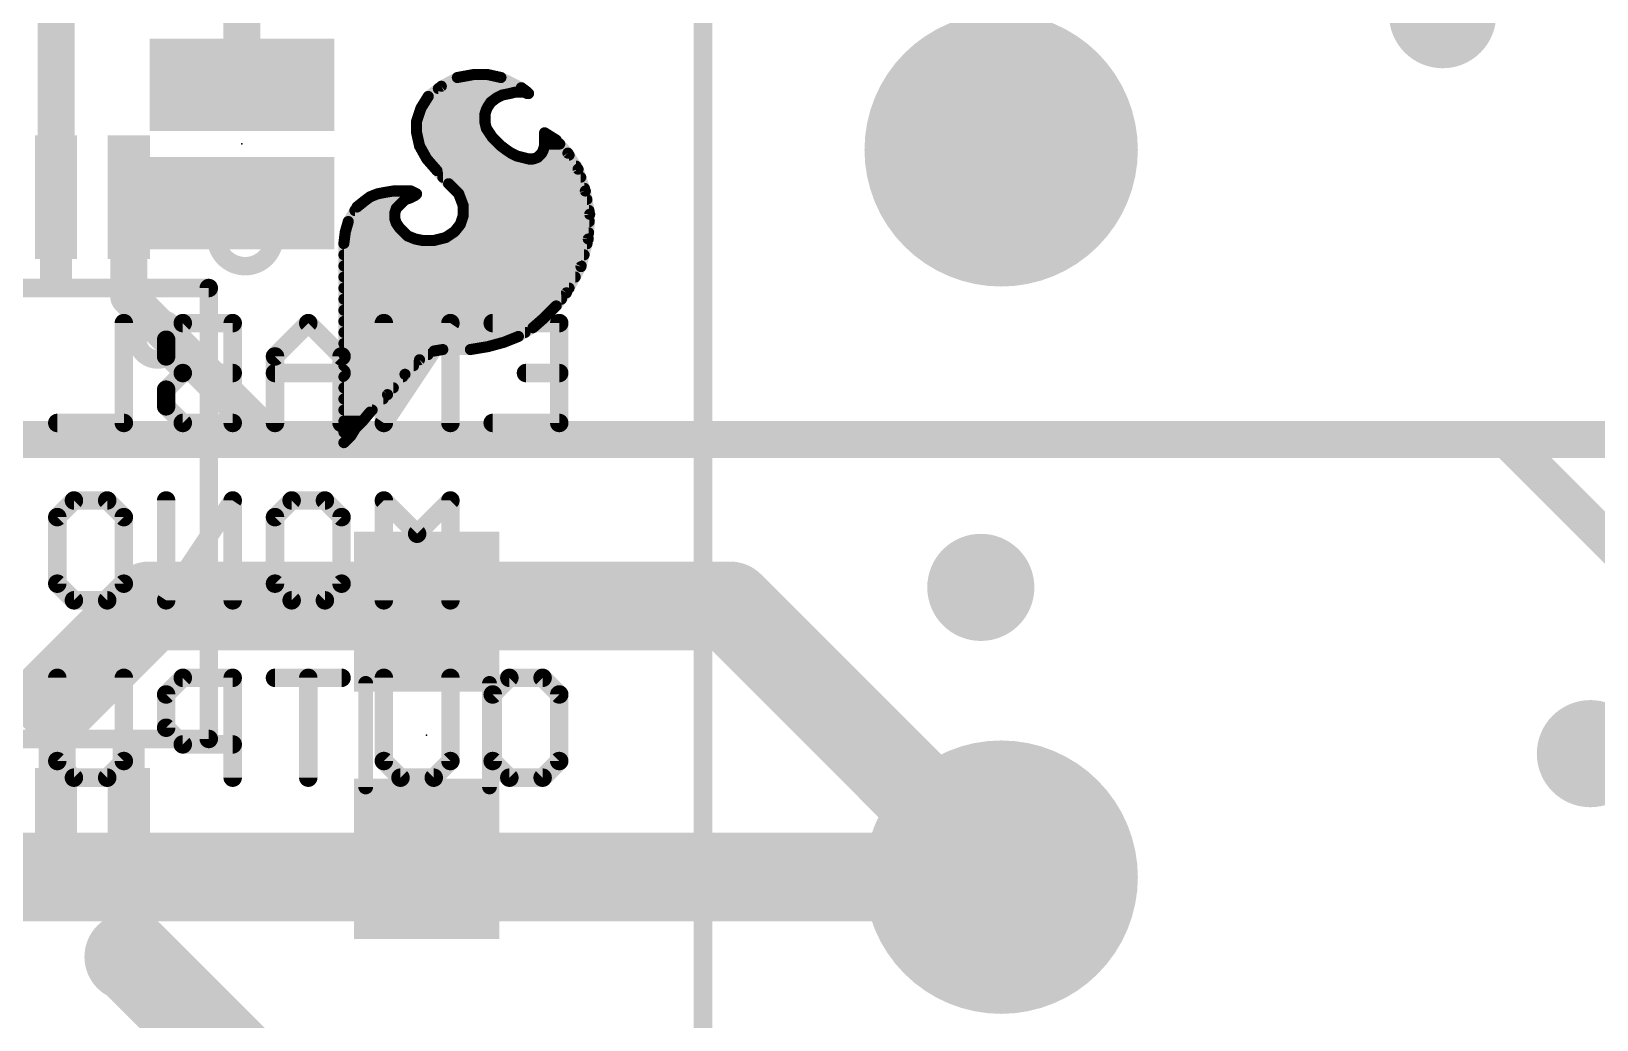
# Model space of a CAD drawing. Extents: x -34 to 73, y -20 to 26.
# Drawn here: x 12.52 to 23.28, y 9.22 to 16.01 of the extents above; entities that cross this region are included whole.
import ezdxf

# ---------------------------------------------------------------- set-up
doc = ezdxf.new("R2010")
doc.units = 0
for name, color, linetype in [('1', 12, 'CONTINUOUS'), ('16', 132, 'CONTINUOUS'), ('17', 110, 'CONTINUOUS'), ('18', 110, 'CONTINUOUS'), ('21', 41, 'CONTINUOUS'), ('22', 40, 'CONTINUOUS'), ('23', 53, 'CONTINUOUS'), ('24', 53, 'CONTINUOUS'), ('51', 53, 'CONTINUOUS')]:
    doc.layers.add(name, color=color, linetype=linetype)

# ---------------------------------------------------------------- blocks, each defined once
blk = doc.blocks.new('RECT')
blk.add_solid([(-0.5, -0.5), (0.5, -0.5), (-0.5, 0.5), (0.5, 0.5)])
blk = doc.blocks.new('ROUNDP')
at = {"const_width": 0.5}
blk.add_lwpolyline([(0, -0.25, 1), (0, 0.25, 1), (0, -0.25)], format="xyb", dxfattribs=at)
blk = doc.blocks.new('ROUNDV')
at = {"const_width": 0.5}
blk.add_lwpolyline([(0, -0.25, 1), (0, 0.25, 1), (0, -0.25)], format="xyb", dxfattribs=at)

msp = doc.modelspace()

# ---------------------------------------------------------------- linework, layer by layer
at = {"layer": '1'}
for points, const_width in [([(12.692, 17.1232), (12.692, 14.875)], 0.254), ([(13.192, 14.1899), (13.192, 14.875)], 0.254), ([(14.1739, 13.208), (13.192, 14.1899)], 0.254), ([(22.6676, 13.208), (14.1739, 13.208)], 0.254), ([(22.6676, 13.208), (24.4456, 11.43)], 0.254), ([(13.335, 12.065), (12.7, 11.43)], 0.6096), ([(15.24, 12.065), (13.335, 12.065)], 0.6096), ([(17.325, 12.065), (15.24, 12.065)], 0.6096), ([(15.24, 12.065), (15.24, 12.026)], 0.6096), ([(19.19, 10.2), (17.325, 12.065)], 0.6096), ([(12.7, 11.43), (12.7, 10.525)], 0.254), ([(12.7, 10.525), (12.692, 10.525)], 0.254), ([(13.192, 10.525), (13.192, 9.652)], 0.254), ([(13.192, 9.652), (13.208, 9.652)], 0.6096), ([(13.208, 9.652), (15.748, 7.112)], 0.6096)]:
    msp.add_lwpolyline(points, dxfattribs=dict(at, const_width=const_width))
for points, const_width in [([(13.2555, 14.875, 1), (13.1285, 14.875)], 0.127), ([(12.6285, 14.875, 1), (12.7555, 14.875)], 0.127), ([(13.2369, 14.2348, 1), (13.1471, 14.145)], 0.127), ([(13.1285, 14.1899, 1), (13.2555, 14.1899)], 0.127), ([(14.1739, 13.2715, 1), (14.1739, 13.1445)], 0.127), ([(14.129, 13.1631, 1), (14.2188, 13.2529)], 0.127), ([(22.7125, 13.2529, 1), (22.6227, 13.1631)], 0.127), ([(22.6676, 13.1445, 1), (22.6676, 13.2715)], 0.127), ([(13.335, 12.2174, 1), (13.335, 11.9126)], 0.3048), ([(13.4428, 11.9572, 1), (13.2272, 12.1728)], 0.3048), ([(15.24, 12.2174, 1), (15.24, 11.9126)], 0.3048), ([(15.3924, 12.065, 1), (15.0876, 12.065)], 0.3048), ([(15.24, 11.9126, 1), (15.24, 12.2174)], 0.3048), ([(17.4328, 12.1728, 1), (17.2172, 11.9572)], 0.3048), ([(17.325, 11.9126, 1), (17.325, 12.2174)], 0.3048), ([(15.0876, 12.026, 1), (15.3924, 12.026)], 0.3048), ([(12.5922, 11.5378, 1), (12.8078, 11.3222)], 0.3048), ([(12.7635, 11.43, 1), (12.6365, 11.43)], 0.127), ([(12.692, 10.5885, 1), (12.692, 10.4615)], 0.127), ([(12.6365, 10.525, 1), (12.7635, 10.525)], 0.127), ([(12.7, 10.4615, 1), (12.7, 10.5885)], 0.127), ([(13.2555, 10.525, 1), (13.1285, 10.525)], 0.127), ([(19.0822, 10.0922, 1), (19.2978, 10.3078)], 0.3048), ([(13.192, 9.8044, 1), (13.192, 9.4996)], 0.3048), ([(13.3158, 9.7598, 1), (13.1002, 9.5442)], 0.3048), ([(13.208, 9.4996, 1), (13.208, 9.8044)], 0.3048), ([(13.1285, 9.652, 1), (13.2555, 9.652)], 0.127)]:
    msp.add_lwpolyline(points, format="xyb", dxfattribs=dict(at, const_width=const_width))
at = {"layer": '16'}
for points, const_width in [([(19.19, 22.5112), (19.19, 15.2)], 0.6096), ([(13.97, 15.6464), (13.97, 16.4048)], 0.254), ([(7.151, 15.367), (12.318, 10.2)], 0.6096), ([(23.448, 13.208), (11.557, 13.208)], 0.254), ([(12.318, 10.2), (19.19, 10.2)], 0.6096)]:
    msp.add_lwpolyline(points, dxfattribs=dict(at, const_width=const_width))
for points, const_width in [([(13.9065, 15.6464, 1), (14.0335, 15.6464)], 0.127), ([(19.0376, 15.2, 1), (19.3424, 15.2)], 0.3048), ([(12.2102, 10.0922, 1), (12.4258, 10.3078)], 0.3048), ([(19.19, 10.0476, 1), (19.19, 10.3524)], 0.3048)]:
    msp.add_lwpolyline(points, format="xyb", dxfattribs=dict(at, const_width=const_width))
at = {"layer": '21'}
for points, const_width in [([(17.14, 8.2), (17.14, 17.2)], 0.127), ([(15.451, 15.697), (15.341, 15.637)], 0.0762), ([(15.561, 15.717), (15.451, 15.697)], 0.0762), ([(15.4521, 15.6972), (15.7501, 15.6972)], 0.0762), ([(15.661, 15.717), (15.561, 15.717)], 0.0762), ([(15.751, 15.697), (15.661, 15.717)], 0.0762), ([(15.891, 15.627), (15.751, 15.697)], 0.0762), ([(15.341, 15.637), (15.251, 15.567)], 0.0762), ([(15.3204, 15.621), (15.899, 15.621)], 0.0762), ([(15.721, 15.557), (15.761, 15.577)], 0.0762), ([(15.761, 15.577), (15.811, 15.587)], 0.0762), ([(15.811, 15.587), (15.851, 15.597)], 0.0762), ([(15.851, 15.597), (15.911, 15.597)], 0.0762), ([(15.931, 15.597), (15.891, 15.627)], 0.0762), ([(15.911, 15.597), (15.931, 15.587)], 0.0762), ([(15.941, 15.587), (15.931, 15.597)], 0.0762), ([(15.931, 15.587), (15.941, 15.587)], 0.0762), ([(15.201, 15.487), (15.171, 15.397)], 0.0762), ([(15.1949, 15.4686), (15.6482, 15.4686)], 0.0762), ([(15.251, 15.567), (15.201, 15.487)], 0.0762), ([(15.2371, 15.5448), (15.7047, 15.5448)], 0.0762), ([(15.641, 15.447), (15.651, 15.477)], 0.0762), ([(15.651, 15.477), (15.661, 15.497)], 0.0762), ([(15.661, 15.497), (15.681, 15.527)], 0.0762), ([(15.681, 15.527), (15.721, 15.557)], 0.0762), ([(15.171, 15.397), (15.171, 15.317)], 0.0762), ([(15.171, 15.3924), (15.641, 15.3924)], 0.0762), ([(15.641, 15.387), (15.641, 15.447)], 0.0762), ([(15.651, 15.347), (15.641, 15.387)], 0.0762), ([(15.171, 15.317), (15.191, 15.227)], 0.0762), ([(15.1712, 15.3162), (15.6715, 15.3162)], 0.0762), ([(15.691, 15.287), (15.651, 15.347)], 0.0762), ([(15.751, 15.227), (15.691, 15.287)], 0.0762), ([(16.051, 15.317), (16.051, 15.227)], 0.0762), ([(16.131, 15.267), (16.051, 15.317)], 0.0762), ([(16.051, 15.3162), (16.0523, 15.3162)], 0.0762), ([(16.211, 15.177), (16.131, 15.267)], 0.0762), ([(15.1881, 15.24), (15.738, 15.24)], 0.0762), ([(15.191, 15.227), (15.241, 15.137)], 0.0762), ([(15.2261, 15.1638), (15.8474, 15.1638)], 0.0762), ([(15.241, 15.137), (15.311, 15.057)], 0.0762), ([(15.791, 15.197), (15.751, 15.227)], 0.0762), ([(15.821, 15.177), (15.791, 15.197)], 0.0762), ([(15.861, 15.157), (15.821, 15.177)], 0.0762), ([(15.941, 15.137), (15.861, 15.157)], 0.0762), ([(15.971, 15.137), (15.941, 15.137)], 0.0762), ([(16.001, 15.147), (15.971, 15.137)], 0.0762), ([(16.031, 15.177), (16.001, 15.147)], 0.0762), ([(16.0178, 15.1638), (16.2194, 15.1638)], 0.0762), ([(16.041, 15.197), (16.031, 15.177)], 0.0762), ([(16.051, 15.227), (16.041, 15.197)], 0.0762), ([(16.051, 15.24), (16.155, 15.24)], 0.0762), ([(16.281, 15.067), (16.211, 15.177)], 0.0762), ([(15.2842, 15.0876), (16.2679, 15.0876)], 0.0762), ([(15.311, 15.057), (15.391, 14.967)], 0.0762), ([(16.331, 14.917), (16.281, 15.067)], 0.0762), ([(15.3515, 15.0114), (16.2995, 15.0114)], 0.0762), ([(15.391, 14.967), (15.461, 14.897)], 0.0762), ([(15.4228, 14.9352), (16.3249, 14.9352)], 0.0762), ([(14.811, 14.847), (14.761, 14.807)], 0.0762), ([(14.851, 14.877), (14.811, 14.847)], 0.0762), ([(14.827, 14.859), (15.097, 14.859)], 0.0762), ([(14.901, 14.897), (14.851, 14.877)], 0.0762), ([(14.951, 14.907), (14.901, 14.897)], 0.0762), ([(15.011, 14.917), (14.951, 14.907)], 0.0762), ([(15.131, 14.917), (15.011, 14.917)], 0.0762), ([(15.031, 14.797), (15.091, 14.857)], 0.0762), ([(15.091, 14.857), (15.121, 14.867)], 0.0762), ([(15.121, 14.867), (15.161, 14.887)], 0.0762), ([(15.171, 14.897), (15.131, 14.917)], 0.0762), ([(15.161, 14.887), (15.171, 14.897)], 0.0762), ([(15.461, 14.897), (15.491, 14.817)], 0.0762), ([(15.4753, 14.859), (16.3419, 14.859)], 0.0762), ([(15.491, 14.817), (15.491, 14.747)], 0.0762), ([(16.361, 14.757), (16.331, 14.917)], 0.0762), ([(14.701, 14.707), (14.681, 14.637)], 0.0762), ([(14.7009, 14.7066), (15.0278, 14.7066)], 0.0762), ([(14.761, 14.807), (14.701, 14.707)], 0.0762), ([(14.7465, 14.7828), (15.0263, 14.7828)], 0.0762), ([(15.021, 14.767), (15.031, 14.797)], 0.0762), ([(15.021, 14.727), (15.021, 14.767)], 0.0762), ([(15.031, 14.697), (15.021, 14.727)], 0.0762), ([(15.491, 14.747), (15.471, 14.687)], 0.0762), ([(15.4775, 14.7066), (16.358, 14.7066)], 0.0762), ([(15.491, 14.7828), (16.3562, 14.7828)], 0.0762), ([(16.351, 14.587), (16.361, 14.757)], 0.0762), ([(14.681, 14.637), (14.671, 14.557)], 0.0762), ([(14.6802, 14.6304), (15.0876, 14.6304)], 0.0762), ([(15.051, 14.667), (15.031, 14.697)], 0.0762), ([(15.111, 14.607), (15.051, 14.667)], 0.0762), ([(15.161, 14.587), (15.111, 14.607)], 0.0762), ([(15.431, 14.637), (15.371, 14.597)], 0.0762), ([(15.4211, 14.6304), (16.3536, 14.6304)], 0.0762), ([(15.471, 14.687), (15.431, 14.637)], 0.0762), ([(14.671, 14.557), (14.671, 13.187)], 0.0762), ([(14.671, 14.5542), (16.3424, 14.5542)], 0.0762), ([(15.211, 14.577), (15.161, 14.587)], 0.0762), ([(15.291, 14.577), (15.211, 14.577)], 0.0762), ([(15.371, 14.597), (15.291, 14.577)], 0.0762), ([(16.301, 14.397), (16.351, 14.587)], 0.0762), ([(14.671, 14.478), (16.3223, 14.478)], 0.0762), ([(14.671, 14.4018), (16.3023, 14.4018)], 0.0762), ([(16.201, 14.217), (16.301, 14.397)], 0.0762), ([(14.671, 14.3256), (16.2613, 14.3256)], 0.0762), ([(10.642, 14.25), (13.742, 14.25)], 0.127), ([(13.742, 14.25), (13.742, 11.15)], 0.127), ([(14.671, 14.2494), (16.219, 14.2494)], 0.0762), ([(14.671, 14.1732), (16.1669, 14.1732)], 0.0762), ([(16.131, 14.127), (16.201, 14.217)], 0.0762), ([(14.671, 14.097), (16.101, 14.097)], 0.0762), ([(16.051, 14.047), (16.131, 14.127)], 0.0762), ([(14.671, 14.0208), (16.0211, 14.0208)], 0.0762), ([(15.871, 13.917), (15.971, 13.977)], 0.0762), ([(15.971, 13.977), (16.051, 14.047)], 0.0762), ([(14.671, 13.9446), (15.917, 13.9446)], 0.0762), ([(14.671, 13.8684), (15.7395, 13.8684)], 0.0762), ([(15.541, 13.827), (15.661, 13.847)], 0.0762), ([(15.661, 13.847), (15.771, 13.877)], 0.0762), ([(15.771, 13.877), (15.871, 13.917)], 0.0762), ([(14.671, 13.7922), (15.2497, 13.7922)], 0.0762), ([(15.091, 13.657), (15.191, 13.757)], 0.0762), ([(15.191, 13.757), (15.291, 13.817)], 0.0762), ([(15.291, 13.817), (15.351, 13.827)], 0.0762), ([(15.351, 13.827), (15.541, 13.827)], 0.0762), ([(14.671, 13.716), (15.15, 13.716)], 0.0762), ([(14.671, 13.6398), (15.0763, 13.6398)], 0.0762), ([(14.971, 13.517), (15.091, 13.657)], 0.0762), ([(14.671, 13.5636), (15.0109, 13.5636)], 0.0762), ([(14.671, 13.4874), (14.9414, 13.4874)], 0.0762), ([(14.851, 13.397), (14.971, 13.517)], 0.0762), ([(14.671, 13.4112), (14.8652, 13.4112)], 0.0762), ([(14.671, 13.335), (14.799, 13.335)], 0.0762), ([(14.751, 13.287), (14.801, 13.337)], 0.0762), ([(14.801, 13.337), (14.851, 13.397)], 0.0762), ([(14.671, 13.2588), (14.7341, 13.2588)], 0.0762), ([(14.671, 13.187), (14.721, 13.237)], 0.0762), ([(14.721, 13.237), (14.751, 13.287)], 0.0762), ([(13.742, 11.15), (10.642, 11.15)], 0.127)]:
    msp.add_lwpolyline(points, dxfattribs=dict(at, const_width=const_width))
for points, const_width in [([(15.4476, 15.7157, 1), (15.4544, 15.6783)], 0.0381), ([(15.4521, 15.7163, 1), (15.4521, 15.6782)], 0.0381), ([(15.4601, 15.6803, 1), (15.4419, 15.7137)], 0.0381), ([(15.561, 15.7361, 1), (15.561, 15.698)], 0.0381), ([(15.5644, 15.6983, 1), (15.5576, 15.7357)], 0.0381), ([(15.6651, 15.7356, 1), (15.6569, 15.6984)], 0.0381), ([(15.661, 15.698, 1), (15.661, 15.7361)], 0.0381), ([(15.7595, 15.714, 1), (15.7425, 15.68)], 0.0381), ([(15.7469, 15.6784, 1), (15.7551, 15.7156)], 0.0381), ([(15.7501, 15.6782, 1), (15.7501, 15.7163)], 0.0381), ([(15.3204, 15.6401, 1), (15.3204, 15.602)], 0.0381), ([(15.3319, 15.6537, 1), (15.3501, 15.6203)], 0.0381), ([(15.3527, 15.622, 1), (15.3293, 15.652)], 0.0381), ([(15.7573, 15.5957, 1), (15.7647, 15.5583)], 0.0381), ([(15.7695, 15.56, 1), (15.7525, 15.594)], 0.0381), ([(15.8064, 15.6055, 1), (15.8156, 15.5685)], 0.0381), ([(15.8147, 15.5683, 1), (15.8073, 15.6057)], 0.0381), ([(15.851, 15.6161, 1), (15.851, 15.578)], 0.0381), ([(15.8556, 15.5785, 1), (15.8464, 15.6155)], 0.0381), ([(15.9024, 15.6422, 1), (15.8796, 15.6118)], 0.0381), ([(15.8825, 15.61, 1), (15.8995, 15.644)], 0.0381), ([(15.9195, 15.614, 1), (15.9025, 15.58)], 0.0381), ([(15.899, 15.602, 1), (15.899, 15.6401)], 0.0381), ([(15.911, 15.578, 1), (15.911, 15.6161)], 0.0381), ([(15.9445, 15.6105, 1), (15.9175, 15.5835)], 0.0381), ([(15.931, 15.6061, 1), (15.931, 15.568)], 0.0381), ([(15.9196, 15.5818, 1), (15.9424, 15.6122)], 0.0381), ([(15.9225, 15.57, 1), (15.9395, 15.604)], 0.0381), ([(15.9275, 15.5735, 1), (15.9545, 15.6005)], 0.0381), ([(15.941, 15.568, 1), (15.941, 15.6061)], 0.0381), ([(15.1949, 15.4877, 1), (15.1949, 15.4496)], 0.0381), ([(15.1848, 15.4971, 1), (15.2172, 15.4769)], 0.0381), ([(15.2191, 15.481, 1), (15.1829, 15.493)], 0.0381), ([(15.2371, 15.5639, 1), (15.2371, 15.5258)], 0.0381), ([(15.2393, 15.582, 1), (15.2627, 15.552)], 0.0381), ([(15.2672, 15.5569, 1), (15.2348, 15.5771)], 0.0381), ([(15.634, 15.4855, 1), (15.668, 15.4685)], 0.0381), ([(15.6691, 15.471, 1), (15.6329, 15.483)], 0.0381), ([(15.6451, 15.5076, 1), (15.6769, 15.4864)], 0.0381), ([(15.678, 15.4885, 1), (15.644, 15.5055)], 0.0381), ([(15.6482, 15.4496, 1), (15.6482, 15.4877)], 0.0381), ([(15.6696, 15.5422, 1), (15.6924, 15.5118)], 0.0381), ([(15.6969, 15.5164, 1), (15.6651, 15.5376)], 0.0381), ([(15.7125, 15.574, 1), (15.7295, 15.54)], 0.0381), ([(15.7047, 15.5258, 1), (15.7047, 15.5639)], 0.0381), ([(15.7324, 15.5418, 1), (15.7096, 15.5722)], 0.0381), ([(15.1901, 15.397, 1), (15.152, 15.397)], 0.0381), ([(15.171, 15.4115, 1), (15.171, 15.3734)], 0.0381), ([(15.1529, 15.403, 1), (15.1891, 15.391)], 0.0381), ([(15.6601, 15.447, 1), (15.622, 15.447)], 0.0381), ([(15.6229, 15.453, 1), (15.6591, 15.441)], 0.0381), ([(15.6595, 15.3916, 1), (15.6225, 15.3824)], 0.0381), ([(15.622, 15.387, 1), (15.6601, 15.387)], 0.0381), ([(15.641, 15.3734, 1), (15.641, 15.4115)], 0.0381), ([(15.1896, 15.3211, 1), (15.1524, 15.3129)], 0.0381), ([(15.152, 15.317, 1), (15.1901, 15.317)], 0.0381), ([(15.1712, 15.3353, 1), (15.1712, 15.2972)], 0.0381), ([(15.6669, 15.3576, 1), (15.6351, 15.3364)], 0.0381), ([(15.6325, 15.3424, 1), (15.6695, 15.3516)], 0.0381), ([(15.6715, 15.2972, 1), (15.6715, 15.3353)], 0.0381), ([(15.7045, 15.3005, 1), (15.6775, 15.2735)], 0.0381), ([(15.6751, 15.2764, 1), (15.7069, 15.2976)], 0.0381), ([(16.0611, 15.3332, 1), (16.0409, 15.3008)], 0.0381), ([(16.051, 15.3353, 1), (16.051, 15.2972)], 0.0381), ([(16.0701, 15.317, 1), (16.032, 15.317)], 0.0381), ([(16.0523, 15.2972, 1), (16.0523, 15.3353)], 0.0381), ([(16.1452, 15.2797, 1), (16.1168, 15.2543)], 0.0381), ([(16.1209, 15.2508, 1), (16.1411, 15.2832)], 0.0381), ([(15.1881, 15.2591, 1), (15.1881, 15.221)], 0.0381), ([(15.2077, 15.2363, 1), (15.1743, 15.2177)], 0.0381), ([(15.1724, 15.2229, 1), (15.2096, 15.2311)], 0.0381), ([(15.2261, 15.1829, 1), (15.2261, 15.1448)], 0.0381), ([(15.7624, 15.2422, 1), (15.7396, 15.2118)], 0.0381), ([(15.7375, 15.2135, 1), (15.7645, 15.2405)], 0.0381), ([(15.738, 15.221, 1), (15.738, 15.2591)], 0.0381), ([(15.8016, 15.2129, 1), (15.7804, 15.1811)], 0.0381), ([(15.7796, 15.1818, 1), (15.8024, 15.2122)], 0.0381), ([(15.8295, 15.194, 1), (15.8125, 15.16)], 0.0381), ([(15.8104, 15.1611, 1), (15.8316, 15.1929)], 0.0381), ([(15.8656, 15.1755, 1), (15.8564, 15.1385)], 0.0381), ([(15.8474, 15.1448, 1), (15.8474, 15.1829)], 0.0381), ([(15.8525, 15.14, 1), (15.8695, 15.174)], 0.0381), ([(15.941, 15.1561, 1), (15.941, 15.118)], 0.0381), ([(15.971, 15.118, 1), (15.971, 15.1561)], 0.0381), ([(15.9875, 15.1605, 1), (16.0145, 15.1335)], 0.0381), ([(16.007, 15.1289, 1), (15.995, 15.1651)], 0.0381), ([(16.0178, 15.1829, 1), (16.0178, 15.1448)], 0.0381), ([(16.014, 15.1855, 1), (16.048, 15.1685)], 0.0381), ([(16.0445, 15.1635, 1), (16.0175, 15.1905)], 0.0381), ([(16.0229, 15.203, 1), (16.0591, 15.191)], 0.0381), ([(16.058, 15.1885, 1), (16.024, 15.2055)], 0.0381), ([(16.051, 15.2591, 1), (16.051, 15.221)], 0.0381), ([(16.032, 15.227, 1), (16.0701, 15.227)], 0.0381), ([(16.0691, 15.221, 1), (16.0329, 15.233)], 0.0381), ([(16.155, 15.221, 1), (16.155, 15.2591)], 0.0381), ([(16.2271, 15.1872, 1), (16.1949, 15.1668)], 0.0381), ([(16.1968, 15.1643, 1), (16.2252, 15.1897)], 0.0381), ([(16.2194, 15.1448, 1), (16.2194, 15.1829)], 0.0381), ([(15.2553, 15.1495, 1), (15.2267, 15.1245)], 0.0381), ([(15.2243, 15.1277, 1), (15.2577, 15.1463)], 0.0381), ([(15.2842, 15.1067, 1), (15.2842, 15.0686)], 0.0381), ([(15.3252, 15.0697, 1), (15.2968, 15.0443)], 0.0381), ([(15.2967, 15.0445, 1), (15.3253, 15.0695)], 0.0381), ([(15.9364, 15.1185, 1), (15.9456, 15.1555)], 0.0381), ([(15.965, 15.1551, 1), (15.977, 15.1189)], 0.0381), ([(16.2991, 15.073, 1), (16.2629, 15.061)], 0.0381), ([(16.2649, 15.0568, 1), (16.2971, 15.0772)], 0.0381), ([(16.2679, 15.0686, 1), (16.2679, 15.1067)], 0.0381), ([(15.3515, 15.0305, 1), (15.3515, 14.9924)], 0.0381), ([(15.4045, 14.9805, 1), (15.3775, 14.9535)], 0.0381), ([(15.3768, 14.9543, 1), (15.4052, 14.9797)], 0.0381), ([(15.4228, 14.9543, 1), (15.4228, 14.9162)], 0.0381), ([(16.2995, 14.9924, 1), (16.2995, 15.0305)], 0.0381), ([(16.3249, 14.9162, 1), (16.3249, 14.9543)], 0.0381), ([(13.992, 14.4, 1), (13.992, 14.8, 1), (13.992, 14.4)], 0.127), ([(14.7996, 14.8622, 1), (14.8224, 14.8318)], 0.0381), ([(14.8229, 14.8321, 1), (14.7991, 14.8619)], 0.0381), ([(14.827, 14.878, 1), (14.827, 14.8399)], 0.0381), ([(14.8439, 14.8947, 1), (14.8581, 14.8593)], 0.0381), ([(14.8624, 14.8618, 1), (14.8396, 14.8922)], 0.0381), ([(14.8973, 14.9157, 1), (14.9047, 14.8783)], 0.0381), ([(14.9081, 14.8793, 1), (14.8939, 14.9147)], 0.0381), ([(14.9479, 14.9258, 1), (14.9541, 14.8882)], 0.0381), ([(14.9547, 14.8883, 1), (14.9473, 14.9257)], 0.0381), ([(15.011, 14.9361, 1), (15.011, 14.898)], 0.0381), ([(15.0141, 14.8982, 1), (15.0079, 14.9358)], 0.0381), ([(15.085, 14.8751, 1), (15.097, 14.8389)], 0.0381), ([(15.1045, 14.8435, 1), (15.0775, 14.8705)], 0.0381), ([(15.097, 14.8399, 1), (15.097, 14.878)], 0.0381), ([(15.1125, 14.884, 1), (15.1295, 14.85)], 0.0381), ([(15.1395, 14.934, 1), (15.1225, 14.9)], 0.0381), ([(15.127, 14.8489, 1), (15.115, 14.8851)], 0.0381), ([(15.131, 14.898, 1), (15.131, 14.9361)], 0.0381), ([(15.1475, 14.9005, 1), (15.1745, 14.8735)], 0.0381), ([(15.1695, 14.87, 1), (15.1525, 14.904)], 0.0381), ([(15.1845, 14.8835, 1), (15.1575, 14.9105)], 0.0381), ([(15.1625, 14.88, 1), (15.1795, 14.914)], 0.0381), ([(15.4788, 14.9037, 1), (15.4432, 14.8903)], 0.0381), ([(15.4475, 14.8835, 1), (15.4745, 14.9105)], 0.0381), ([(15.4753, 14.878, 1), (15.4753, 14.8399)], 0.0381), ([(15.5101, 14.817, 1), (15.472, 14.817)], 0.0381), ([(16.3497, 14.9205, 1), (16.3123, 14.9135)], 0.0381), ([(16.3129, 14.911, 1), (16.3491, 14.923)], 0.0381), ([(16.3419, 14.8399, 1), (16.3419, 14.878)], 0.0381), ([(14.7009, 14.7256, 1), (14.7009, 14.6875)], 0.0381), ([(14.7193, 14.7018, 1), (14.6827, 14.7122)], 0.0381), ([(14.7465, 14.8018, 1), (14.7465, 14.7637)], 0.0381), ([(14.7491, 14.8219, 1), (14.7729, 14.7921)], 0.0381), ([(14.7773, 14.7972, 1), (14.7447, 14.8168)], 0.0381), ([(15.0029, 14.773, 1), (15.0391, 14.761)], 0.0381), ([(15.0391, 14.733, 1), (15.0029, 14.721)], 0.0381), ([(15.0401, 14.767, 1), (15.002, 14.767)], 0.0381), ([(15.002, 14.727, 1), (15.0401, 14.727)], 0.0381), ([(15.0175, 14.8105, 1), (15.0445, 14.7835)], 0.0381), ([(15.0491, 14.791, 1), (15.0129, 14.803)], 0.0381), ([(15.0263, 14.7637, 1), (15.0263, 14.8018)], 0.0381), ([(15.0278, 14.6875, 1), (15.0278, 14.7256)], 0.0381), ([(15.4775, 14.7256, 1), (15.4775, 14.6875)], 0.0381), ([(15.491, 14.8018, 1), (15.491, 14.7637)], 0.0381), ([(15.472, 14.747, 1), (15.5101, 14.747)], 0.0381), ([(15.5091, 14.741, 1), (15.4729, 14.753)], 0.0381), ([(15.4732, 14.8103, 1), (15.5088, 14.8237)], 0.0381), ([(16.38, 14.7559, 1), (16.342, 14.7581)], 0.0381), ([(16.3423, 14.7535, 1), (16.3797, 14.7605)], 0.0381), ([(16.3562, 14.7637, 1), (16.3562, 14.8018)], 0.0381), ([(16.358, 14.6875, 1), (16.358, 14.7256)], 0.0381), ([(14.6802, 14.6494, 1), (14.6802, 14.6113)], 0.0381), ([(14.6627, 14.6422, 1), (14.6993, 14.6318)], 0.0381), ([(14.6999, 14.6346, 1), (14.6621, 14.6394)], 0.0381), ([(14.6847, 14.7168, 1), (14.7173, 14.6972)], 0.0381), ([(15.0469, 14.7076, 1), (15.0151, 14.6864)], 0.0381), ([(15.0129, 14.691, 1), (15.0491, 14.703)], 0.0381), ([(15.0645, 14.6805, 1), (15.0375, 14.6535)], 0.0381), ([(15.0351, 14.6564, 1), (15.0669, 14.6776)], 0.0381), ([(15.0876, 14.6113, 1), (15.0876, 14.6494)], 0.0381), ([(15.1181, 14.6247, 1), (15.1039, 14.5893)], 0.0381), ([(15.0975, 14.5935, 1), (15.1245, 14.6205)], 0.0381), ([(15.4211, 14.6494, 1), (15.4211, 14.6113)], 0.0381), ([(15.4161, 14.6489, 1), (15.4459, 14.6251)], 0.0381), ([(15.4416, 14.6211, 1), (15.4204, 14.6529)], 0.0381), ([(15.4529, 14.693, 1), (15.4891, 14.681)], 0.0381), ([(15.4859, 14.6751, 1), (15.4561, 14.6989)], 0.0381), ([(16.3536, 14.6113, 1), (16.3536, 14.6494)], 0.0381), ([(14.6901, 14.557, 1), (14.652, 14.557)], 0.0381), ([(14.671, 14.5733, 1), (14.671, 14.5352)], 0.0381), ([(14.6521, 14.5594, 1), (14.6899, 14.5546)], 0.0381), ([(15.1647, 14.6057, 1), (15.1573, 14.5683)], 0.0381), ([(15.1539, 14.5693, 1), (15.1681, 14.6047)], 0.0381), ([(15.211, 14.596, 1), (15.211, 14.5579)], 0.0381), ([(15.2073, 14.5583, 1), (15.2147, 14.5957)], 0.0381), ([(15.2864, 14.5955, 1), (15.2956, 14.5585)], 0.0381), ([(15.291, 14.5579, 1), (15.291, 14.596)], 0.0381), ([(15.3604, 14.6129, 1), (15.3816, 14.5811)], 0.0381), ([(15.3756, 14.5785, 1), (15.3664, 14.6155)], 0.0381), ([(16.332, 14.5881, 1), (16.37, 14.5859)], 0.0381), ([(16.3694, 14.5822, 1), (16.3326, 14.5918)], 0.0381), ([(16.3424, 14.5352, 1), (16.3424, 14.5733)], 0.0381), ([(14.671, 14.4971, 1), (14.671, 14.459)], 0.0381), ([(14.671, 14.4209, 1), (14.671, 14.3828)], 0.0381), ([(16.3177, 14.3877, 1), (16.2843, 14.4063)], 0.0381), ([(16.3023, 14.3828, 1), (16.3023, 14.4209)], 0.0381), ([(16.3223, 14.459, 1), (16.3223, 14.4971)], 0.0381), ([(14.671, 14.3447, 1), (14.671, 14.3066)], 0.0381), ([(16.2613, 14.3066, 1), (16.2613, 14.3447)], 0.0381), ([(16.2826, 14.4018, 1), (16.3194, 14.3922)], 0.0381), ([(13.7738, 14.25, 1), (13.7103, 14.25)], 0.0635), ([(13.742, 14.2182, 1), (13.742, 14.2818)], 0.0635), ([(14.671, 14.2685, 1), (14.671, 14.2304)], 0.0381), ([(14.671, 14.1923, 1), (14.671, 14.1542)], 0.0381), ([(16.1669, 14.1542, 1), (16.1669, 14.1923)], 0.0381), ([(16.1843, 14.2263, 1), (16.2177, 14.2077)], 0.0381), ([(16.216, 14.2053, 1), (16.186, 14.2287)], 0.0381), ([(16.219, 14.2304, 1), (16.219, 14.2685)], 0.0381), ([(13.392, 13.7586, 1), (13.392, 14.0414, 1), (13.392, 13.7586)], 0.127), ([(14.671, 14.1161, 1), (14.671, 14.078)], 0.0381), ([(16.101, 14.078, 1), (16.101, 14.1161)], 0.0381), ([(16.116, 14.1387, 1), (16.146, 14.1153)], 0.0381), ([(16.1445, 14.1135, 1), (16.1175, 14.1405)], 0.0381), ([(14.671, 14.0399, 1), (14.671, 14.0018)], 0.0381), ([(15.9585, 13.9913, 1), (15.9835, 13.9627)], 0.0381), ([(15.9808, 13.9607, 1), (15.9612, 13.9933)], 0.0381), ([(16.0211, 14.0018, 1), (16.0211, 14.0399)], 0.0381), ([(16.0375, 14.0605, 1), (16.0645, 14.0335)], 0.0381), ([(16.0635, 14.0327, 1), (16.0385, 14.0613)], 0.0381), ([(14.671, 13.9637, 1), (14.671, 13.9256)], 0.0381), ([(14.671, 13.8875, 1), (14.671, 13.8494)], 0.0381), ([(15.656, 13.8654, 1), (15.666, 13.8286)], 0.0381), ([(15.6641, 13.8282, 1), (15.6579, 13.8658)], 0.0381), ([(15.7395, 13.8494, 1), (15.7395, 13.8875)], 0.0381), ([(15.7639, 13.8947, 1), (15.7781, 13.8593)], 0.0381), ([(15.776, 13.8586, 1), (15.766, 13.8954)], 0.0381), ([(15.8612, 13.9333, 1), (15.8808, 13.9007)], 0.0381), ([(15.8781, 13.8993, 1), (15.8639, 13.9347)], 0.0381), ([(15.917, 13.9256, 1), (15.917, 13.9637)], 0.0381), ([(14.671, 13.8113, 1), (14.671, 13.7732)], 0.0381), ([(15.1812, 13.7733, 1), (15.2008, 13.7407)], 0.0381), ([(15.2045, 13.7435, 1), (15.1775, 13.7705)], 0.0381), ([(15.2497, 13.7732, 1), (15.2497, 13.8113)], 0.0381), ([(15.2879, 13.8358, 1), (15.2941, 13.7982)], 0.0381), ([(15.3008, 13.8007, 1), (15.2812, 13.8333)], 0.0381), ([(15.351, 13.846, 1), (15.351, 13.8079)], 0.0381), ([(15.3541, 13.8082, 1), (15.3479, 13.8458)], 0.0381), ([(15.5379, 13.8458, 1), (15.5441, 13.8082)], 0.0381), ([(15.541, 13.8079, 1), (15.541, 13.846)], 0.0381), ([(14.671, 13.7351, 1), (14.671, 13.697)], 0.0381), ([(14.671, 13.6589, 1), (14.671, 13.6208)], 0.0381), ([(15.0775, 13.6705, 1), (15.1045, 13.6435)], 0.0381), ([(15.0763, 13.6208, 1), (15.0763, 13.6589)], 0.0381), ([(15.1055, 13.6446, 1), (15.0765, 13.6694)], 0.0381), ([(15.15, 13.697, 1), (15.15, 13.7351)], 0.0381), ([(14.671, 13.5827, 1), (14.671, 13.5446)], 0.0381), ([(15.0109, 13.5446, 1), (15.0109, 13.5827)], 0.0381), ([(14.671, 13.5065, 1), (14.671, 13.4684)], 0.0381), ([(14.9414, 13.4684, 1), (14.9414, 13.5065)], 0.0381), ([(14.9565, 13.5294, 1), (14.9855, 13.5046)], 0.0381), ([(14.9845, 13.5035, 1), (14.9575, 13.5305)], 0.0381), ([(14.671, 13.4303, 1), (14.671, 13.3922)], 0.0381), ([(14.671, 13.3541, 1), (14.671, 13.316)], 0.0381), ([(14.7864, 13.3492, 1), (14.8156, 13.3248)], 0.0381), ([(14.8145, 13.3235, 1), (14.7875, 13.3505)], 0.0381), ([(14.799, 13.316, 1), (14.799, 13.3541)], 0.0381), ([(14.8375, 13.4105, 1), (14.8645, 13.3835)], 0.0381), ([(14.8656, 13.3848, 1), (14.8364, 13.4092)], 0.0381), ([(14.8652, 13.3922, 1), (14.8652, 13.4303)], 0.0381), ([(14.671, 13.2779, 1), (14.671, 13.2398)], 0.0381), ([(14.7047, 13.2468, 1), (14.7373, 13.2272)], 0.0381), ([(14.7345, 13.2235, 1), (14.7075, 13.2505)], 0.0381), ([(14.7375, 13.3005, 1), (14.7645, 13.2735)], 0.0381), ([(14.7341, 13.2398, 1), (14.7341, 13.2779)], 0.0381), ([(14.7673, 13.2772, 1), (14.7347, 13.2968)], 0.0381), ([(14.6575, 13.2005, 1), (14.6845, 13.1735)], 0.0381), ([(14.652, 13.187, 1), (14.6901, 13.187)], 0.0381), ([(13.742, 11.1182, 1), (13.742, 11.1818)], 0.0635), ([(13.7103, 11.15, 1), (13.7738, 11.15)], 0.0635)]:
    msp.add_lwpolyline(points, format="xyb", dxfattribs=dict(at, const_width=const_width))
at = {"layer": '22', "const_width": 0.0635}
for points in [[(13.1898, 14.0087, 1), (13.1263, 14.0087)], [(13.5633, 14.0404, 1), (13.5633, 13.9769)], [(13.5858, 13.9862, 1), (13.5409, 14.0311)], [(13.9383, 14.0087, 1), (13.8748, 14.0087)], [(13.9065, 13.9769, 1), (13.9065, 14.0404)], [(14.4486, 14.0311, 1), (14.4037, 13.9862)], [(14.4486, 13.9862, 1), (14.4037, 14.0311)], [(14.9775, 14.0087, 1), (14.914, 14.0087)], [(15.4351, 14.0087, 1), (15.3716, 14.0087)], [(15.4297, 13.9911, 1), (15.3769, 14.0263)], [(15.6942, 14.0404, 1), (15.6942, 13.9769)], [(16.1835, 14.0087, 1), (16.12, 14.0087)], [(16.1517, 13.9769, 1), (16.1517, 14.0404)], [(13.4807, 13.8943, 1), (13.4172, 13.8943)], [(13.4265, 13.9167, 1), (13.4714, 13.8718)], [(13.4172, 13.7799, 1), (13.4807, 13.7799)], [(13.4714, 13.8023, 1), (13.4265, 13.7574)], [(14.2291, 13.7799, 1), (14.1656, 13.7799)], [(14.1749, 13.8023, 1), (14.2198, 13.7574)], [(14.6867, 13.7799, 1), (14.6232, 13.7799)], [(14.6325, 13.7574, 1), (14.6774, 13.8023)], [(13.5633, 13.6972, 1), (13.5633, 13.6337)], [(13.5858, 13.643, 1), (13.5409, 13.6879)], [(13.5409, 13.643, 1), (13.5858, 13.6879)], [(13.9065, 13.6337, 1), (13.9065, 13.6972)], [(14.1973, 13.6972, 1), (14.1973, 13.6337)], [(14.6549, 13.6337, 1), (14.6549, 13.6972)], [(15.923, 13.6972, 1), (15.923, 13.6337)], [(16.1517, 13.6337, 1), (16.1517, 13.6972)], [(13.4807, 13.5511, 1), (13.4172, 13.5511)], [(13.4265, 13.5735, 1), (13.4714, 13.5286)], [(13.4172, 13.4367, 1), (13.4807, 13.4367)], [(13.4714, 13.4591, 1), (13.4265, 13.4142)], [(12.7005, 13.3541, 1), (12.7005, 13.2905)], [(13.1263, 13.3223, 1), (13.1898, 13.3223)], [(13.1581, 13.2905, 1), (13.1581, 13.3541)], [(13.5633, 13.3541, 1), (13.5633, 13.2905)], [(13.5409, 13.2998, 1), (13.5858, 13.3448)], [(13.8748, 13.3223, 1), (13.9383, 13.3223)], [(13.9065, 13.2905, 1), (13.9065, 13.3541)], [(14.1656, 13.3223, 1), (14.2291, 13.3223)], [(14.6232, 13.3223, 1), (14.6867, 13.3223)], [(14.9193, 13.3399, 1), (14.9722, 13.3047)], [(14.914, 13.3223, 1), (14.9775, 13.3223)], [(15.3716, 13.3223, 1), (15.4351, 13.3223)], [(15.6942, 13.3541, 1), (15.6942, 13.2905)], [(16.12, 13.3223, 1), (16.1835, 13.3223)], [(16.1517, 13.2905, 1), (16.1517, 13.3541)], [(12.8149, 12.8212, 1), (12.8149, 12.7577)], [(12.8373, 12.767, 1), (12.7924, 12.8119)], [(13.0661, 12.8119, 1), (13.0212, 12.767)], [(13.0437, 12.7577, 1), (13.0437, 12.8212)], [(13.4807, 12.7895, 1), (13.4172, 12.7895)], [(13.9383, 12.7895, 1), (13.8748, 12.7895)], [(13.9329, 12.7719, 1), (13.8801, 12.8071)], [(14.3117, 12.8212, 1), (14.3117, 12.7577)], [(14.3342, 12.767, 1), (14.2893, 12.8119)], [(14.563, 12.8119, 1), (14.5181, 12.767)], [(14.5405, 12.7577, 1), (14.5405, 12.8212)], [(14.9775, 12.7895, 1), (14.914, 12.7895)], [(14.9682, 12.8119, 1), (14.9233, 12.767)], [(15.4351, 12.7895, 1), (15.3716, 12.7895)], [(15.4258, 12.767, 1), (15.3809, 12.8119)], [(12.7322, 12.6751, 1), (12.6687, 12.6751)], [(12.678, 12.6975, 1), (12.7229, 12.6526)], [(13.1898, 12.6751, 1), (13.1263, 12.6751)], [(13.1356, 12.6526, 1), (13.1805, 12.6975)], [(14.2291, 12.6751, 1), (14.1656, 12.6751)], [(14.1749, 12.6975, 1), (14.2198, 12.6526)], [(14.6867, 12.6751, 1), (14.6232, 12.6751)], [(14.6325, 12.6526, 1), (14.6774, 12.6975)], [(15.1521, 12.5831, 1), (15.197, 12.5382)], [(15.1521, 12.5382, 1), (15.197, 12.5831)], [(12.7229, 12.2399, 1), (12.678, 12.195)], [(13.1805, 12.195, 1), (13.1356, 12.2399)], [(14.2198, 12.2399, 1), (14.1749, 12.195)], [(14.6774, 12.195, 1), (14.6325, 12.2399)], [(12.6687, 12.2175, 1), (12.7322, 12.2175)], [(12.8149, 12.1349, 1), (12.8149, 12.0714)], [(13.0437, 12.0714, 1), (13.0437, 12.1349)], [(13.1263, 12.2175, 1), (13.1898, 12.2175)], [(14.1656, 12.2175, 1), (14.2291, 12.2175)], [(14.3117, 12.1349, 1), (14.3117, 12.0714)], [(14.5405, 12.0714, 1), (14.5405, 12.1349)], [(14.6232, 12.2175, 1), (14.6867, 12.2175)], [(12.7924, 12.0806, 1), (12.8373, 12.1256)], [(13.0212, 12.1256, 1), (13.0661, 12.0806)], [(13.4225, 12.1207, 1), (13.4753, 12.0855)], [(13.4172, 12.1031, 1), (13.4807, 12.1031)], [(13.8748, 12.1031, 1), (13.9383, 12.1031)], [(14.2893, 12.0806, 1), (14.3342, 12.1256)], [(14.5181, 12.1256, 1), (14.563, 12.0806)], [(14.914, 12.1031, 1), (14.9775, 12.1031)], [(15.3716, 12.1031, 1), (15.4351, 12.1031)], [(12.7322, 11.5703, 1), (12.6687, 11.5703)], [(13.1898, 11.5703, 1), (13.1263, 11.5703)], [(13.5633, 11.602, 1), (13.5633, 11.5385)], [(13.5858, 11.5478, 1), (13.5409, 11.5927)], [(13.9383, 11.5703, 1), (13.8748, 11.5703)], [(13.9065, 11.5385, 1), (13.9065, 11.602)], [(14.1973, 11.602, 1), (14.1973, 11.5385)], [(14.4579, 11.5703, 1), (14.3944, 11.5703)], [(14.6549, 11.5385, 1), (14.6549, 11.602)], [(14.9775, 11.5703, 1), (14.914, 11.5703)], [(15.4351, 11.5703, 1), (15.3716, 11.5703)], [(15.8086, 11.602, 1), (15.8086, 11.5385)], [(15.831, 11.5478, 1), (15.7861, 11.5927)], [(16.0598, 11.5927, 1), (16.0149, 11.5478)], [(16.0373, 11.5385, 1), (16.0373, 11.602)], [(13.4807, 11.4559, 1), (13.4172, 11.4559)], [(15.7259, 11.4559, 1), (15.6624, 11.4559)], [(16.1835, 11.4559, 1), (16.12, 11.4559)], [(13.4265, 11.4783, 1), (13.4714, 11.4334)], [(15.6717, 11.4783, 1), (15.7166, 11.4334)], [(16.1293, 11.4334, 1), (16.1742, 11.4783)], [(13.4172, 11.2271, 1), (13.4807, 11.2271)], [(13.4714, 11.2495, 1), (13.4265, 11.2046)], [(13.5633, 11.1444, 1), (13.5633, 11.0809)], [(13.5409, 11.0902, 1), (13.5858, 11.1351)], [(13.9065, 11.0809, 1), (13.9065, 11.1444)], [(12.6687, 10.9983, 1), (12.7322, 10.9983)], [(12.7229, 11.0207, 1), (12.678, 10.9758)], [(13.1263, 10.9983, 1), (13.1898, 10.9983)], [(13.1805, 10.9758, 1), (13.1356, 11.0207)], [(14.9682, 11.0207, 1), (14.9233, 10.9758)], [(14.914, 10.9983, 1), (14.9775, 10.9983)], [(15.3716, 10.9983, 1), (15.4351, 10.9983)], [(15.4258, 10.9758, 1), (15.3809, 11.0207)], [(15.7166, 11.0207, 1), (15.6717, 10.9758)], [(15.6624, 10.9983, 1), (15.7259, 10.9983)], [(16.12, 10.9983, 1), (16.1835, 10.9983)], [(16.1742, 10.9758, 1), (16.1293, 11.0207)], [(12.8149, 10.9157, 1), (12.8149, 10.8521)], [(12.7924, 10.8614, 1), (12.8373, 10.9064)], [(13.0212, 10.9064, 1), (13.0661, 10.8614)], [(13.0437, 10.8521, 1), (13.0437, 10.9157)], [(13.8748, 10.8839, 1), (13.9383, 10.8839)], [(14.3944, 10.8839, 1), (14.4579, 10.8839)], [(15.0601, 10.9157, 1), (15.0601, 10.8521)], [(15.0377, 10.8614, 1), (15.0826, 10.9064)], [(15.2665, 10.9064, 1), (15.3114, 10.8614)], [(15.2889, 10.8521, 1), (15.2889, 10.9157)], [(15.8086, 10.9157, 1), (15.8086, 10.8521)], [(15.7861, 10.8614, 1), (15.831, 10.9064)], [(16.0149, 10.9064, 1), (16.0598, 10.8614)], [(16.0373, 10.8521, 1), (16.0373, 10.9157)]]:
    msp.add_lwpolyline(points, format="xyb", dxfattribs=at)
at = {"layer": '22', "const_width": 0.127}
for points in [[(13.1581, 14.0087), (13.1581, 13.3223)], [(13.5633, 14.0087), (13.4489, 13.8943)], [(13.9065, 14.0087), (13.5633, 14.0087)], [(13.9065, 13.3223), (13.9065, 14.0087)], [(14.4261, 14.0087), (14.1973, 13.7799)], [(14.6549, 13.7799), (14.4261, 14.0087)], [(15.4033, 14.0087), (14.9457, 13.3223)], [(14.9457, 13.3223), (14.9457, 14.0087)], [(15.4033, 13.3223), (15.4033, 14.0087)], [(15.6942, 14.0087), (16.1517, 14.0087)], [(16.1517, 14.0087), (16.1517, 13.3223)], [(13.4489, 13.8943), (13.4489, 13.7799)], [(13.4489, 13.7799), (13.5633, 13.6655)], [(14.1973, 13.7799), (14.1973, 13.3223)], [(14.6549, 13.3223), (14.6549, 13.7799)], [(13.5633, 13.6655), (13.4489, 13.5511)], [(13.9065, 13.6655), (13.5633, 13.6655)], [(14.6549, 13.6655), (14.1973, 13.6655)], [(16.1517, 13.6655), (15.923, 13.6655)], [(13.4489, 13.5511), (13.4489, 13.4367)], [(13.4489, 13.4367), (13.5633, 13.3223)], [(13.1581, 13.3223), (12.7005, 13.3223)], [(13.5633, 13.3223), (13.9065, 13.3223)], [(16.1517, 13.3223), (15.6942, 13.3223)], [(12.7005, 12.6751), (12.8149, 12.7895)], [(12.8149, 12.7895), (13.0437, 12.7895)], [(13.0437, 12.7895), (13.1581, 12.6751)], [(13.9065, 12.7895), (13.4489, 12.1031)], [(13.4489, 12.1031), (13.4489, 12.7895)], [(13.9065, 12.1031), (13.9065, 12.7895)], [(14.1973, 12.6751), (14.3117, 12.7895)], [(14.3117, 12.7895), (14.5405, 12.7895)], [(14.5405, 12.7895), (14.6549, 12.6751)], [(15.1745, 12.5607), (14.9457, 12.7895)], [(14.9457, 12.7895), (14.9457, 12.1031)], [(15.4033, 12.7895), (15.1745, 12.5607)], [(15.4033, 12.1031), (15.4033, 12.7895)], [(12.7005, 12.2175), (12.7005, 12.6751)], [(13.1581, 12.6751), (13.1581, 12.2175)], [(14.1973, 12.2175), (14.1973, 12.6751)], [(14.6549, 12.6751), (14.6549, 12.2175)], [(12.8149, 12.1031), (12.7005, 12.2175)], [(13.1581, 12.2175), (13.0437, 12.1031)], [(14.3117, 12.1031), (14.1973, 12.2175)], [(14.6549, 12.2175), (14.5405, 12.1031)], [(13.0437, 12.1031), (12.8149, 12.1031)], [(14.5405, 12.1031), (14.3117, 12.1031)], [(12.7005, 10.9983), (12.7005, 11.5703)], [(13.1581, 11.5703), (13.1581, 10.9983)], [(13.5633, 11.5703), (13.4489, 11.4559)], [(13.9065, 11.5703), (13.5633, 11.5703)], [(13.9065, 10.8839), (13.9065, 11.5703)], [(14.6549, 11.5703), (14.1973, 11.5703)], [(14.4261, 10.8839), (14.4261, 11.5703)], [(14.9457, 10.9983), (14.9457, 11.5703)], [(15.4033, 11.5703), (15.4033, 10.9983)], [(15.6942, 11.4559), (15.8086, 11.5703)], [(15.8086, 11.5703), (16.0373, 11.5703)], [(16.0373, 11.5703), (16.1517, 11.4559)], [(13.4489, 11.4559), (13.4489, 11.2271)], [(15.6942, 10.9983), (15.6942, 11.4559)], [(16.1517, 11.4559), (16.1517, 10.9983)], [(13.4489, 11.2271), (13.5633, 11.1127)], [(13.5633, 11.1127), (13.9065, 11.1127)], [(12.8149, 10.8839), (12.7005, 10.9983)], [(13.1581, 10.9983), (13.0437, 10.8839)], [(15.0601, 10.8839), (14.9457, 10.9983)], [(15.4033, 10.9983), (15.2889, 10.8839)], [(15.8086, 10.8839), (15.6942, 10.9983)], [(16.1517, 10.9983), (16.0373, 10.8839)], [(13.0437, 10.8839), (12.8149, 10.8839)], [(15.2889, 10.8839), (15.0601, 10.8839)], [(16.0373, 10.8839), (15.8086, 10.8839)]]:
    msp.add_lwpolyline(points, dxfattribs=at)
at = {"layer": '23'}
for p in [(14.351, 12.827), (15.24, 11.176)]:
    msp.add_point(p, dxfattribs=at)
at = {"layer": '24'}
msp.add_point((13.97, 15.24), dxfattribs=at)
at = {"layer": '51', "const_width": 0.1016}
for points in [[(14.821, 11.532), (14.821, 10.82)], [(15.672, 11.532), (15.672, 10.82)]]:
    msp.add_lwpolyline(points, dxfattribs=at)
at = {"layer": '51', "const_width": 0.0508}
for points in [[(14.8464, 11.532, 1), (14.7956, 11.532)], [(15.6974, 11.532, 1), (15.6466, 11.532)], [(14.7956, 10.82, 1), (14.8464, 10.82)], [(15.6466, 10.82, 1), (15.6974, 10.82)]]:
    msp.add_lwpolyline(points, format="xyb", dxfattribs=at)

# ---------------------------------------------------------------- block references
at = {"layer": '1', "xscale": 0.85, "yscale": 0.29, "rotation": 270}
for p in [(12.692, 14.875), (13.192, 14.875), (12.692, 10.525), (13.192, 10.525)]:
    msp.add_blockref('RECT', p, dxfattribs=at)
at = {"layer": '1', "xscale": 1.1, "rotation": 270}
for p in [(15.24, 12.026), (15.24, 10.326)]:
    msp.add_blockref('RECT', p, dxfattribs=at)
at = {"layer": '16', "xscale": 0.635, "yscale": 1.27, "rotation": 90}
for p in [(13.97, 15.6464), (13.97, 14.8336)]:
    msp.add_blockref('RECT', p, dxfattribs=at)
at = {"layer": '17', "xscale": 1.8796, "yscale": 1.8796}
for p in [(19.19, 15.2), (19.19, 15.2), (19.19, 10.2), (19.19, 10.2)]:
    msp.add_blockref('ROUNDP', p, dxfattribs=at)
at = {"layer": '18', "xscale": 0.7366, "yscale": 0.7366}
for p in [(22.225, 16.129), (22.225, 16.129), (19.05, 12.192), (19.05, 12.192), (23.241, 11.049), (23.241, 11.049)]:
    msp.add_blockref('ROUNDV', p, dxfattribs=at)
at = {"layer": '51'}
for p, xscale, yscale, rotation in [((12.692, 14.775), 0.95, 0.22, 270), ((13.192, 14.775), 0.95, 0.22, 270), ((15.2451, 11.7642), 0.5001, 0.95, 270), ((12.692, 10.625), 0.95, 0.22, 90), ((13.192, 10.625), 0.95, 0.22, 90), ((15.2451, 10.5958), 0.5001, 0.95, 270)]:
    msp.add_blockref('RECT', p, dxfattribs=dict(at, xscale=xscale, yscale=yscale, rotation=rotation))

doc.saveas('drawing.dxf')
